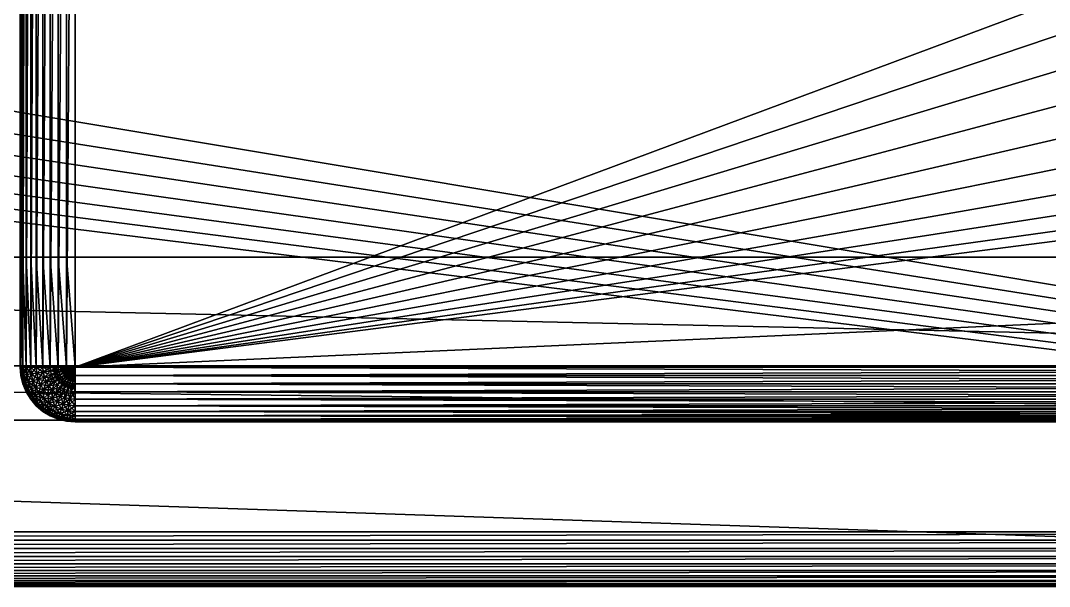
# Model space of a CAD drawing. Header units: millimetres. Extents: x 19.3 to 105.6, y 153.8 to 217.3.
# Drawn here: x 61.66 to 76.56, y 153.79 to 162 of the extents above; entities that cross this region are included whole.
import ezdxf

# ---------------------------------------------------------------- set-up
doc = ezdxf.new("R2010")
doc.units = ezdxf.units.MM
doc.layers.get('0').update_dxf_attribs({"color": 132, "linetype": 'CONTINUOUS'})

msp = doc.modelspace()

# ---------------------------------------------------------------- linework, layer by layer
at = {"invisible_edges": 16}
for points in [[(61.652, 156.973, 18.25), (61.652, 174.436, 18.25), (61.661, 174.436, 18.374)], [(61.652, 156.973, 18.25), (61.661, 174.436, 18.374), (61.661, 156.973, 18.374)], [(61.661, 156.973, 18.374), (61.661, 174.436, 18.374), (61.69, 174.436, 18.495)], [(61.661, 156.973, 18.374), (61.69, 174.436, 18.495), (61.69, 156.973, 18.495)], [(61.69, 156.973, 18.495), (61.69, 174.436, 18.495), (61.738, 174.436, 18.61)], [(61.69, 156.973, 18.495), (61.738, 174.436, 18.61), (61.738, 156.973, 18.61)], [(61.738, 156.973, 18.61), (61.738, 174.436, 18.61), (61.803, 174.436, 18.716)], [(61.738, 156.973, 18.61), (61.803, 174.436, 18.716), (61.803, 156.973, 18.716)], [(61.803, 156.973, 18.716), (61.803, 174.436, 18.716), (61.884, 174.436, 18.811)], [(61.803, 156.973, 18.716), (61.884, 174.436, 18.811), (61.884, 156.973, 18.811)], [(61.884, 156.973, 18.811), (61.884, 174.436, 18.811), (61.979, 174.436, 18.892)], [(61.884, 156.973, 18.811), (61.979, 174.436, 18.892), (61.979, 156.973, 18.892)], [(61.979, 156.973, 18.892), (61.979, 174.436, 18.892), (62.085, 174.436, 18.957)], [(61.979, 156.973, 18.892), (62.085, 174.436, 18.957), (62.085, 156.973, 18.957)], [(62.085, 156.973, 18.957), (62.085, 174.436, 18.957), (62.2, 174.436, 19.005)], [(62.085, 156.973, 18.957), (62.2, 174.436, 19.005), (62.2, 156.973, 19.005)], [(62.2, 156.973, 19.005), (62.2, 174.436, 19.005), (62.321, 174.436, 19.034)], [(62.2, 156.973, 19.005), (62.321, 174.436, 19.034), (62.321, 156.973, 19.034)], [(62.321, 156.973, 19.034), (62.321, 174.436, 19.034), (62.445, 174.436, 19.044)], [(62.321, 156.973, 19.034), (62.445, 174.436, 19.044), (62.445, 156.973, 19.044)], [(62.445, 174.436, 19.044), (85.634, 165.627, 19.044), (62.445, 156.973, 19.044)], [(62.445, 156.973, 19.044), (85.634, 165.627, 19.044), (85.634, 164.818, 19.044)], [(62.445, 156.973, 19.044), (85.634, 164.818, 19.044), (85.77, 164.021, 19.044)], [(98.025, 154.586, 21.431), (37.635, 164.686, 21.431), (37.499, 164.164, 21.431)], [(89.982, 162.073, 21.431), (37.635, 164.686, 21.431), (98.025, 154.586, 21.431)], [(37.499, 164.164, 21.431), (37.277, 163.674, 21.431), (98.025, 154.586, 21.431)], [(85.77, 164.021, 19.044), (86.04, 163.258, 19.044), (62.445, 156.973, 19.044)], [(98.025, 154.586, 21.431), (37.277, 163.674, 21.431), (36.976, 163.228, 21.431)], [(98.025, 154.586, 21.431), (36.976, 163.228, 21.431), (36.603, 162.839, 21.431)], [(62.445, 156.973, 19.044), (86.04, 163.258, 19.044), (86.434, 162.552, 19.044)], [(36.603, 162.839, 21.431), (36.17, 162.519, 21.431), (98.025, 154.586, 21.431)], [(98.025, 154.586, 21.431), (36.17, 162.519, 21.431), (35.689, 162.276, 21.431)], [(86.434, 162.552, 19.044), (86.942, 161.922, 19.044), (62.445, 156.973, 19.044)], [(98.025, 154.586, 21.431), (35.689, 162.276, 21.431), (26.866, 154.586, 21.431)], [(62.445, 156.973, 19.044), (86.942, 161.922, 19.044), (87.55, 161.388, 19.044)], [(62.445, 156.973, 19.044), (87.55, 161.388, 19.044), (88.238, 160.964, 19.044)], [(88.238, 160.964, 19.044), (88.989, 160.662, 19.044), (62.445, 156.973, 19.044)], [(62.445, 156.973, 19.044), (88.989, 160.662, 19.044), (89.78, 160.492, 19.044)], [(62.445, 156.973, 19.044), (89.78, 160.492, 19.044), (98.025, 156.973, 19.044)], [(98.025, 158.567), (98.025, 156.993), (26.866, 158.567)], [(26.866, 158.567), (98.025, 156.993), (26.866, 156.993)], [(98.025, 158.567), (26.866, 158.567), (61.652, 158.567, 4.763)], [(61.652, 158.567, 5.556), (61.661, 158.567, 5.432), (61.652, 158.567, 4.763)], [(61.652, 158.567, 4.763), (61.661, 158.567, 5.432), (61.69, 158.567, 5.311)], [(61.69, 158.567, 5.311), (61.738, 158.567, 5.196), (61.652, 158.567, 4.763)], [(61.652, 158.567, 4.763), (61.738, 158.567, 5.196), (61.803, 158.567, 5.09)], [(61.652, 158.567, 4.763), (61.803, 158.567, 5.09), (61.884, 158.567, 4.995)], [(61.884, 158.567, 4.995), (61.979, 158.567, 4.914), (61.652, 158.567, 4.763)], [(61.652, 158.567, 4.763), (61.979, 158.567, 4.914), (62.085, 158.567, 4.849)], [(61.652, 158.567, 4.763), (62.085, 158.567, 4.849), (62.2, 158.567, 4.801)], [(62.445, 158.567, 4.763), (98.025, 158.567), (61.652, 158.567, 4.763)], [(62.445, 158.567, 4.763), (61.652, 158.567, 4.763), (62.321, 158.567, 4.772)], [(62.321, 158.567, 4.772), (61.652, 158.567, 4.763), (62.2, 158.567, 4.801)], [(61.652, 158.567, 5.556), (61.652, 156.973, 5.556), (61.661, 156.973, 5.432)], [(61.652, 158.567, 5.556), (61.661, 156.973, 5.432), (61.661, 158.567, 5.432)], [(61.661, 158.567, 5.432), (61.661, 156.973, 5.432), (61.69, 156.973, 5.311)], [(61.661, 158.567, 5.432), (61.69, 156.973, 5.311), (61.69, 158.567, 5.311)], [(61.69, 158.567, 5.311), (61.69, 156.973, 5.311), (61.738, 156.973, 5.196)], [(61.69, 158.567, 5.311), (61.738, 156.973, 5.196), (61.738, 158.567, 5.196)], [(61.738, 158.567, 5.196), (61.738, 156.973, 5.196), (61.803, 156.973, 5.09)], [(61.738, 158.567, 5.196), (61.803, 156.973, 5.09), (61.803, 158.567, 5.09)], [(61.803, 158.567, 5.09), (61.803, 156.973, 5.09), (61.884, 156.973, 4.995)], [(61.803, 158.567, 5.09), (61.884, 156.973, 4.995), (61.884, 158.567, 4.995)], [(61.884, 158.567, 4.995), (61.884, 156.973, 4.995), (61.979, 156.973, 4.914)], [(61.884, 158.567, 4.995), (61.979, 156.973, 4.914), (61.979, 158.567, 4.914)], [(61.979, 158.567, 4.914), (61.979, 156.973, 4.914), (62.085, 156.973, 4.849)], [(61.979, 158.567, 4.914), (62.085, 156.973, 4.849), (62.085, 158.567, 4.849)], [(62.085, 158.567, 4.849), (62.085, 156.973, 4.849), (62.2, 156.973, 4.801)], [(62.085, 158.567, 4.849), (62.2, 156.973, 4.801), (62.2, 158.567, 4.801)], [(62.2, 158.567, 4.801), (62.2, 156.973, 4.801), (62.321, 156.973, 4.772)], [(62.2, 158.567, 4.801), (62.321, 156.973, 4.772), (62.321, 158.567, 4.772)], [(62.321, 158.567, 4.772), (62.321, 156.973, 4.772), (62.445, 156.973, 4.763)], [(62.321, 158.567, 4.772), (62.445, 156.973, 4.763), (62.445, 158.567, 4.763)], [(62.445, 158.567, 4.763), (62.445, 156.973, 4.763), (98.025, 158.567, 4.763)], [(98.025, 158.567, 4.763), (62.445, 156.973, 4.763), (98.025, 156.973, 4.763)], [(98.025, 158.567, 4.763), (98.025, 158.567), (62.445, 158.567, 4.763)], [(98.025, 156.993), (98.025, 156.205, 0.787), (26.866, 156.993)], [(26.866, 156.993), (98.025, 156.205, 0.787), (26.866, 156.205, 0.787)], [(61.661, 156.973, 18.374), (61.661, 156.849, 18.25), (61.652, 156.973, 18.25)], [(61.661, 156.849, 18.25), (61.661, 156.849, 5.556), (61.652, 156.973, 5.556)], [(61.661, 156.849, 18.25), (61.652, 156.973, 5.556), (61.652, 156.973, 18.25)], [(61.661, 156.973, 5.432), (61.652, 156.973, 5.556), (61.671, 156.851, 5.432)], [(61.671, 156.851, 5.432), (61.652, 156.973, 5.556), (61.661, 156.849, 5.556)], [(61.69, 156.973, 18.495), (61.671, 156.851, 18.374), (61.661, 156.973, 18.374)], [(61.661, 156.973, 18.374), (61.671, 156.851, 18.374), (61.661, 156.849, 18.25)], [(61.69, 156.973, 5.311), (61.661, 156.973, 5.432), (61.7, 156.855, 5.311)], [(61.7, 156.855, 5.311), (61.661, 156.973, 5.432), (61.671, 156.851, 5.432)], [(61.69, 156.973, 18.495), (61.7, 156.855, 18.495), (61.671, 156.851, 18.374)], [(61.738, 156.973, 18.61), (61.7, 156.855, 18.495), (61.69, 156.973, 18.495)], [(61.69, 156.973, 5.311), (61.747, 156.863, 5.196), (61.738, 156.973, 5.196)], [(61.69, 156.973, 5.311), (61.7, 156.855, 5.311), (61.747, 156.863, 5.196)], [(61.738, 156.973, 18.61), (61.747, 156.863, 18.61), (61.7, 156.855, 18.495)], [(61.803, 156.973, 18.716), (61.747, 156.863, 18.61), (61.738, 156.973, 18.61)], [(61.738, 156.973, 5.196), (61.747, 156.863, 5.196), (61.811, 156.873, 5.09)], [(61.738, 156.973, 5.196), (61.811, 156.873, 5.09), (61.803, 156.973, 5.09)], [(61.803, 156.973, 18.716), (61.811, 156.873, 18.716), (61.747, 156.863, 18.61)], [(61.884, 156.973, 18.811), (61.811, 156.873, 18.716), (61.803, 156.973, 18.716)], [(61.803, 156.973, 5.09), (61.811, 156.873, 5.09), (61.891, 156.886, 4.995)], [(61.803, 156.973, 5.09), (61.891, 156.886, 4.995), (61.884, 156.973, 4.995)], [(61.884, 156.973, 18.811), (61.891, 156.886, 18.811), (61.811, 156.873, 18.716)], [(61.979, 156.973, 18.892), (61.891, 156.886, 18.811), (61.884, 156.973, 18.811)], [(61.884, 156.973, 4.995), (61.891, 156.886, 4.995), (61.985, 156.901, 4.914)], [(61.884, 156.973, 4.995), (61.985, 156.901, 4.914), (61.979, 156.973, 4.914)], [(61.979, 156.973, 18.892), (61.985, 156.901, 18.892), (61.891, 156.886, 18.811)], [(62.085, 156.973, 18.957), (61.985, 156.901, 18.892), (61.979, 156.973, 18.892)], [(61.979, 156.973, 4.914), (61.985, 156.901, 4.914), (62.089, 156.917, 4.849)], [(61.979, 156.973, 4.914), (62.089, 156.917, 4.849), (62.085, 156.973, 4.849)], [(62.085, 156.973, 18.957), (62.089, 156.917, 18.957), (61.985, 156.901, 18.892)], [(62.2, 156.973, 19.005), (62.089, 156.917, 18.957), (62.085, 156.973, 18.957)], [(62.085, 156.973, 4.849), (62.089, 156.917, 4.849), (62.203, 156.935, 4.801)], [(62.085, 156.973, 4.849), (62.203, 156.935, 4.801), (62.2, 156.973, 4.801)], [(62.2, 156.973, 19.005), (62.203, 156.935, 19.005), (62.089, 156.917, 18.957)], [(62.321, 156.973, 19.034), (62.203, 156.935, 19.005), (62.2, 156.973, 19.005)], [(62.2, 156.973, 4.801), (62.203, 156.935, 4.801), (62.323, 156.954, 4.772)], [(62.2, 156.973, 4.801), (62.323, 156.954, 4.772), (62.321, 156.973, 4.772)], [(62.321, 156.973, 19.034), (62.323, 156.954, 19.034), (62.203, 156.935, 19.005)], [(62.323, 156.954, 19.034), (62.212, 156.898, 19.005), (62.203, 156.935, 19.005)], [(62.203, 156.935, 4.801), (62.327, 156.935, 4.772), (62.323, 156.954, 4.772)], [(62.323, 156.954, 19.034), (62.327, 156.935, 19.034), (62.212, 156.898, 19.005)], [(62.445, 156.973, 19.044), (62.323, 156.954, 19.034), (62.321, 156.973, 19.034)], [(62.321, 156.973, 4.772), (62.323, 156.954, 4.772), (62.445, 156.973, 4.763)], [(62.445, 156.973, 19.044), (62.327, 156.935, 19.034), (62.323, 156.954, 19.034)], [(62.323, 156.954, 4.772), (62.327, 156.935, 4.772), (62.445, 156.973, 4.763)], [(62.335, 156.917, 19.034), (62.327, 156.935, 19.034), (62.445, 156.973, 19.044)], [(62.327, 156.935, 4.772), (62.335, 156.917, 4.772), (62.445, 156.973, 4.763)], [(62.345, 156.901, 19.034), (62.335, 156.917, 19.034), (62.445, 156.973, 19.044)], [(62.335, 156.917, 4.772), (62.345, 156.901, 4.772), (62.445, 156.973, 4.763)], [(62.358, 156.886, 19.034), (62.345, 156.901, 19.034), (62.445, 156.973, 19.044)], [(62.345, 156.901, 4.772), (62.358, 156.886, 4.772), (62.445, 156.973, 4.763)], [(62.372, 156.873, 19.034), (62.358, 156.886, 19.034), (62.445, 156.973, 19.044)], [(62.358, 156.886, 4.772), (62.372, 156.873, 4.772), (62.445, 156.973, 4.763)], [(62.389, 156.863, 19.034), (62.372, 156.873, 19.034), (62.445, 156.973, 19.044)], [(62.372, 156.873, 4.772), (62.389, 156.863, 4.772), (62.445, 156.973, 4.763)], [(62.407, 156.855, 19.034), (62.389, 156.863, 19.034), (62.445, 156.973, 19.044)], [(62.389, 156.863, 4.772), (62.407, 156.855, 4.772), (62.445, 156.973, 4.763)], [(62.426, 156.851, 19.034), (62.407, 156.855, 19.034), (62.445, 156.973, 19.044)], [(62.407, 156.855, 4.772), (62.426, 156.851, 4.772), (62.445, 156.973, 4.763)], [(62.445, 156.973, 19.044), (62.445, 156.849, 19.034), (62.426, 156.851, 19.034)], [(62.445, 156.973, 4.763), (62.426, 156.851, 4.772), (62.445, 156.849, 4.772)], [(62.445, 156.849, 4.772), (98.025, 156.849, 4.772), (98.025, 156.973, 4.763)], [(62.445, 156.849, 4.772), (98.025, 156.973, 4.763), (62.445, 156.973, 4.763)], [(62.445, 156.973, 19.044), (98.025, 156.973, 19.044), (98.025, 156.849, 19.034)], [(62.445, 156.973, 19.044), (98.025, 156.849, 19.034), (62.445, 156.849, 19.034)], [(61.671, 156.851, 18.374), (61.69, 156.728, 18.25), (61.661, 156.849, 18.25)], [(61.671, 156.851, 5.432), (61.661, 156.849, 5.556), (61.7, 156.731, 5.432)], [(61.69, 156.728, 18.25), (61.69, 156.728, 5.556), (61.661, 156.849, 5.556)], [(61.69, 156.728, 18.25), (61.661, 156.849, 5.556), (61.661, 156.849, 18.25)], [(61.7, 156.731, 5.432), (61.661, 156.849, 5.556), (61.69, 156.728, 5.556)], [(61.7, 156.855, 18.495), (61.7, 156.731, 18.374), (61.671, 156.851, 18.374)], [(61.7, 156.855, 5.311), (61.671, 156.851, 5.432), (61.727, 156.74, 5.311)], [(61.671, 156.851, 18.374), (61.7, 156.731, 18.374), (61.69, 156.728, 18.25)], [(61.727, 156.74, 5.311), (61.671, 156.851, 5.432), (61.7, 156.731, 5.432)], [(61.747, 156.863, 18.61), (61.727, 156.74, 18.495), (61.7, 156.855, 18.495)], [(61.747, 156.863, 5.196), (61.7, 156.855, 5.311), (61.773, 156.755, 5.196)], [(61.7, 156.855, 18.495), (61.727, 156.74, 18.495), (61.7, 156.731, 18.374)], [(61.727, 156.74, 5.311), (61.773, 156.755, 5.196), (61.7, 156.855, 5.311)], [(61.747, 156.863, 18.61), (61.773, 156.755, 18.61), (61.727, 156.74, 18.495)], [(61.811, 156.873, 18.716), (61.773, 156.755, 18.61), (61.747, 156.863, 18.61)], [(61.747, 156.863, 5.196), (61.835, 156.775, 5.09), (61.811, 156.873, 5.09)], [(61.747, 156.863, 5.196), (61.773, 156.755, 5.196), (61.835, 156.775, 5.09)], [(61.811, 156.873, 18.716), (61.835, 156.775, 18.716), (61.773, 156.755, 18.61)], [(61.891, 156.886, 18.811), (61.835, 156.775, 18.716), (61.811, 156.873, 18.716)], [(61.811, 156.873, 5.09), (61.912, 156.8, 4.995), (61.891, 156.886, 4.995)], [(61.811, 156.873, 5.09), (61.835, 156.775, 5.09), (61.912, 156.8, 4.995)], [(61.891, 156.886, 18.811), (61.912, 156.8, 18.811), (61.835, 156.775, 18.716)], [(61.912, 156.8, 18.811), (61.873, 156.682, 18.716), (61.835, 156.775, 18.716)], [(61.835, 156.775, 5.09), (61.945, 156.719, 4.995), (61.912, 156.8, 4.995)], [(61.912, 156.8, 18.811), (61.945, 156.719, 18.811), (61.873, 156.682, 18.716)], [(61.985, 156.901, 18.892), (61.912, 156.8, 18.811), (61.891, 156.886, 18.811)], [(61.891, 156.886, 4.995), (62.002, 156.829, 4.914), (61.985, 156.901, 4.914)], [(61.891, 156.886, 4.995), (61.912, 156.8, 4.995), (62.002, 156.829, 4.914)], [(61.985, 156.901, 18.892), (62.002, 156.829, 18.892), (61.912, 156.8, 18.811)], [(62.002, 156.829, 18.892), (61.945, 156.719, 18.811), (61.912, 156.8, 18.811)], [(61.912, 156.8, 4.995), (62.03, 156.762, 4.914), (62.002, 156.829, 4.914)], [(61.912, 156.8, 4.995), (61.945, 156.719, 4.995), (62.03, 156.762, 4.914)], [(62.002, 156.829, 18.892), (62.03, 156.762, 18.892), (61.945, 156.719, 18.811)], [(62.089, 156.917, 18.957), (62.002, 156.829, 18.892), (61.985, 156.901, 18.892)], [(61.985, 156.901, 4.914), (62.103, 156.862, 4.849), (62.089, 156.917, 4.849)], [(61.985, 156.901, 4.914), (62.002, 156.829, 4.914), (62.103, 156.862, 4.849)], [(62.089, 156.917, 18.957), (62.103, 156.862, 18.957), (62.002, 156.829, 18.892)], [(62.103, 156.862, 18.957), (62.03, 156.762, 18.892), (62.002, 156.829, 18.892)], [(62.002, 156.829, 4.914), (62.124, 156.81, 4.849), (62.103, 156.862, 4.849)], [(62.002, 156.829, 4.914), (62.03, 156.762, 4.914), (62.124, 156.81, 4.849)], [(62.103, 156.862, 18.957), (62.124, 156.81, 18.957), (62.03, 156.762, 18.892)], [(62.124, 156.81, 18.957), (62.068, 156.699, 18.892), (62.03, 156.762, 18.892)], [(62.03, 156.762, 4.914), (62.154, 156.762, 4.849), (62.124, 156.81, 4.849)], [(62.124, 156.81, 18.957), (62.154, 156.762, 18.957), (62.068, 156.699, 18.892)], [(62.203, 156.935, 19.005), (62.103, 156.862, 18.957), (62.089, 156.917, 18.957)], [(62.089, 156.917, 4.849), (62.212, 156.898, 4.801), (62.203, 156.935, 4.801)], [(62.089, 156.917, 4.849), (62.103, 156.862, 4.849), (62.212, 156.898, 4.801)], [(62.203, 156.935, 19.005), (62.212, 156.898, 19.005), (62.103, 156.862, 18.957)], [(62.212, 156.898, 19.005), (62.124, 156.81, 18.957), (62.103, 156.862, 18.957)], [(62.103, 156.862, 4.849), (62.227, 156.862, 4.801), (62.212, 156.898, 4.801)], [(62.103, 156.862, 4.849), (62.124, 156.81, 4.849), (62.227, 156.862, 4.801)], [(62.212, 156.898, 19.005), (62.227, 156.862, 19.005), (62.124, 156.81, 18.957)], [(62.227, 156.862, 19.005), (62.154, 156.762, 18.957), (62.124, 156.81, 18.957)], [(62.124, 156.81, 4.849), (62.247, 156.829, 4.801), (62.227, 156.862, 4.801)], [(62.124, 156.81, 4.849), (62.154, 156.762, 4.849), (62.247, 156.829, 4.801)], [(62.247, 156.829, 19.005), (62.154, 156.762, 18.957), (62.227, 156.862, 19.005)], [(62.191, 156.719, 18.957), (62.154, 156.762, 18.957), (62.247, 156.829, 19.005)], [(62.154, 156.762, 4.849), (62.272, 156.8, 4.801), (62.247, 156.829, 4.801)], [(62.154, 156.762, 4.849), (62.191, 156.719, 4.849), (62.272, 156.8, 4.801)], [(62.272, 156.8, 19.005), (62.191, 156.719, 18.957), (62.247, 156.829, 19.005)], [(62.234, 156.682, 18.957), (62.191, 156.719, 18.957), (62.272, 156.8, 19.005)], [(62.191, 156.719, 4.849), (62.301, 156.775, 4.801), (62.272, 156.8, 4.801)], [(62.203, 156.935, 4.801), (62.212, 156.898, 4.801), (62.327, 156.935, 4.772)], [(62.327, 156.935, 19.034), (62.227, 156.862, 19.005), (62.212, 156.898, 19.005)], [(62.212, 156.898, 4.801), (62.335, 156.917, 4.772), (62.327, 156.935, 4.772)], [(62.212, 156.898, 4.801), (62.227, 156.862, 4.801), (62.335, 156.917, 4.772)], [(62.335, 156.917, 19.034), (62.227, 156.862, 19.005), (62.327, 156.935, 19.034)], [(62.247, 156.829, 19.005), (62.227, 156.862, 19.005), (62.335, 156.917, 19.034)], [(62.227, 156.862, 4.801), (62.345, 156.901, 4.772), (62.335, 156.917, 4.772)], [(62.227, 156.862, 4.801), (62.247, 156.829, 4.801), (62.345, 156.901, 4.772)], [(62.301, 156.775, 19.005), (62.234, 156.682, 18.957), (62.272, 156.8, 19.005)], [(62.345, 156.901, 19.034), (62.247, 156.829, 19.005), (62.335, 156.917, 19.034)], [(62.272, 156.8, 19.005), (62.247, 156.829, 19.005), (62.345, 156.901, 19.034)], [(62.247, 156.829, 4.801), (62.358, 156.886, 4.772), (62.345, 156.901, 4.772)], [(62.247, 156.829, 4.801), (62.272, 156.8, 4.801), (62.358, 156.886, 4.772)], [(62.358, 156.886, 19.034), (62.272, 156.8, 19.005), (62.345, 156.901, 19.034)], [(62.301, 156.775, 19.005), (62.272, 156.8, 19.005), (62.358, 156.886, 19.034)], [(62.272, 156.8, 4.801), (62.372, 156.873, 4.772), (62.358, 156.886, 4.772)], [(62.272, 156.8, 4.801), (62.301, 156.775, 4.801), (62.372, 156.873, 4.772)], [(62.372, 156.873, 19.034), (62.301, 156.775, 19.005), (62.358, 156.886, 19.034)], [(62.334, 156.755, 19.005), (62.301, 156.775, 19.005), (62.372, 156.873, 19.034)], [(62.389, 156.863, 4.772), (62.372, 156.873, 4.772), (62.301, 156.775, 4.801)], [(62.301, 156.775, 4.801), (62.334, 156.755, 4.801), (62.389, 156.863, 4.772)], [(62.389, 156.863, 19.034), (62.334, 156.755, 19.005), (62.372, 156.873, 19.034)], [(62.37, 156.74, 19.005), (62.334, 156.755, 19.005), (62.389, 156.863, 19.034)], [(62.389, 156.863, 4.772), (62.334, 156.755, 4.801), (62.407, 156.855, 4.772)], [(62.37, 156.74, 4.801), (62.407, 156.855, 4.772), (62.334, 156.755, 4.801)], [(62.407, 156.855, 19.034), (62.37, 156.74, 19.005), (62.389, 156.863, 19.034)], [(62.407, 156.731, 19.005), (62.37, 156.74, 19.005), (62.407, 156.855, 19.034)], [(62.37, 156.74, 4.801), (62.426, 156.851, 4.772), (62.407, 156.855, 4.772)], [(62.407, 156.731, 4.801), (62.426, 156.851, 4.772), (62.37, 156.74, 4.801)], [(62.426, 156.851, 19.034), (62.407, 156.731, 19.005), (62.407, 156.855, 19.034)], [(62.445, 156.728, 19.005), (62.407, 156.731, 19.005), (62.426, 156.851, 19.034)], [(62.407, 156.731, 4.801), (62.445, 156.849, 4.772), (62.426, 156.851, 4.772)], [(62.445, 156.728, 4.801), (62.445, 156.849, 4.772), (62.407, 156.731, 4.801)], [(62.426, 156.851, 19.034), (62.445, 156.849, 19.034), (62.445, 156.728, 19.005)], [(62.445, 156.728, 4.801), (98.025, 156.728, 4.801), (98.025, 156.849, 4.772)], [(62.445, 156.728, 4.801), (98.025, 156.849, 4.772), (62.445, 156.849, 4.772)], [(62.445, 156.849, 19.034), (98.025, 156.849, 19.034), (98.025, 156.728, 19.005)], [(62.445, 156.849, 19.034), (98.025, 156.728, 19.005), (62.445, 156.728, 19.005)], [(61.7, 156.731, 18.374), (61.738, 156.613, 18.25), (61.69, 156.728, 18.25)], [(61.7, 156.731, 5.432), (61.69, 156.728, 5.556), (61.747, 156.618, 5.432)], [(61.738, 156.613, 18.25), (61.738, 156.613, 5.556), (61.69, 156.728, 5.556)], [(61.738, 156.613, 18.25), (61.69, 156.728, 5.556), (61.69, 156.728, 18.25)], [(61.747, 156.618, 5.432), (61.69, 156.728, 5.556), (61.738, 156.613, 5.556)], [(61.727, 156.74, 18.495), (61.747, 156.618, 18.374), (61.7, 156.731, 18.374)], [(61.727, 156.74, 5.311), (61.7, 156.731, 5.432), (61.773, 156.631, 5.311)], [(61.7, 156.731, 18.374), (61.747, 156.618, 18.374), (61.738, 156.613, 18.25)], [(61.773, 156.631, 5.311), (61.7, 156.731, 5.432), (61.747, 156.618, 5.432)], [(61.773, 156.755, 18.61), (61.773, 156.631, 18.495), (61.727, 156.74, 18.495)], [(61.727, 156.74, 5.311), (61.815, 156.652, 5.196), (61.773, 156.755, 5.196)], [(61.727, 156.74, 18.495), (61.773, 156.631, 18.495), (61.747, 156.618, 18.374)], [(61.773, 156.631, 5.311), (61.815, 156.652, 5.196), (61.727, 156.74, 5.311)], [(61.835, 156.775, 18.716), (61.815, 156.652, 18.61), (61.773, 156.755, 18.61)], [(61.835, 156.775, 5.09), (61.773, 156.755, 5.196), (61.873, 156.682, 5.09)], [(61.773, 156.755, 18.61), (61.815, 156.652, 18.61), (61.773, 156.631, 18.495)], [(61.815, 156.652, 5.196), (61.873, 156.682, 5.09), (61.773, 156.755, 5.196)], [(61.815, 156.652, 18.61), (61.835, 156.53, 18.495), (61.773, 156.631, 18.495)], [(61.773, 156.631, 5.311), (61.873, 156.558, 5.196), (61.815, 156.652, 5.196)], [(61.835, 156.775, 18.716), (61.873, 156.682, 18.716), (61.815, 156.652, 18.61)], [(61.873, 156.682, 18.716), (61.873, 156.558, 18.61), (61.815, 156.652, 18.61)], [(61.815, 156.652, 5.196), (61.926, 156.596, 5.09), (61.873, 156.682, 5.09)], [(61.815, 156.652, 18.61), (61.873, 156.558, 18.61), (61.835, 156.53, 18.495)], [(61.873, 156.558, 5.196), (61.926, 156.596, 5.09), (61.815, 156.652, 5.196)], [(61.835, 156.775, 5.09), (61.873, 156.682, 5.09), (61.945, 156.719, 4.995)], [(61.945, 156.719, 18.811), (61.926, 156.596, 18.716), (61.873, 156.682, 18.716)], [(61.945, 156.719, 4.995), (61.873, 156.682, 5.09), (61.991, 156.644, 4.995)], [(61.873, 156.682, 18.716), (61.926, 156.596, 18.716), (61.873, 156.558, 18.61)], [(61.926, 156.596, 5.09), (61.991, 156.644, 4.995), (61.873, 156.682, 5.09)], [(61.945, 156.719, 18.811), (61.991, 156.644, 18.811), (61.926, 156.596, 18.716)], [(62.03, 156.762, 18.892), (61.991, 156.644, 18.811), (61.945, 156.719, 18.811)], [(61.945, 156.719, 4.995), (62.068, 156.699, 4.914), (62.03, 156.762, 4.914)], [(61.945, 156.719, 4.995), (61.991, 156.644, 4.995), (62.068, 156.699, 4.914)], [(62.03, 156.762, 18.892), (62.068, 156.699, 18.892), (61.991, 156.644, 18.811)], [(62.068, 156.699, 18.892), (62.049, 156.577, 18.811), (61.991, 156.644, 18.811)], [(62.068, 156.699, 4.914), (61.991, 156.644, 4.995), (62.115, 156.644, 4.914)], [(62.03, 156.762, 4.914), (62.068, 156.699, 4.914), (62.154, 156.762, 4.849)], [(62.068, 156.699, 18.892), (62.115, 156.644, 18.892), (62.049, 156.577, 18.811)], [(62.154, 156.762, 18.957), (62.115, 156.644, 18.892), (62.068, 156.699, 18.892)], [(62.068, 156.699, 4.914), (62.191, 156.719, 4.849), (62.154, 156.762, 4.849)], [(62.068, 156.699, 4.914), (62.115, 156.644, 4.914), (62.191, 156.719, 4.849)], [(62.191, 156.719, 18.957), (62.115, 156.644, 18.892), (62.154, 156.762, 18.957)], [(62.171, 156.596, 18.892), (62.115, 156.644, 18.892), (62.191, 156.719, 18.957)], [(62.191, 156.719, 4.849), (62.115, 156.644, 4.914), (62.234, 156.682, 4.849)], [(62.171, 156.596, 4.914), (62.234, 156.682, 4.849), (62.115, 156.644, 4.914)], [(62.234, 156.682, 18.957), (62.171, 156.596, 18.892), (62.191, 156.719, 18.957)], [(62.234, 156.558, 18.892), (62.171, 156.596, 18.892), (62.234, 156.682, 18.957)], [(62.171, 156.596, 4.914), (62.282, 156.652, 4.849), (62.234, 156.682, 4.849)], [(62.234, 156.558, 4.914), (62.282, 156.652, 4.849), (62.171, 156.596, 4.914)], [(62.191, 156.719, 4.849), (62.234, 156.682, 4.849), (62.301, 156.775, 4.801)], [(62.282, 156.652, 18.957), (62.234, 156.682, 18.957), (62.301, 156.775, 19.005)], [(62.301, 156.775, 4.801), (62.234, 156.682, 4.849), (62.334, 156.755, 4.801)], [(62.282, 156.652, 4.849), (62.334, 156.755, 4.801), (62.234, 156.682, 4.849)], [(62.282, 156.652, 18.957), (62.234, 156.558, 18.892), (62.234, 156.682, 18.957)], [(62.301, 156.53, 18.892), (62.234, 156.558, 18.892), (62.282, 156.652, 18.957)], [(62.234, 156.558, 4.914), (62.334, 156.631, 4.849), (62.282, 156.652, 4.849)], [(62.334, 156.755, 19.005), (62.282, 156.652, 18.957), (62.301, 156.775, 19.005)], [(62.334, 156.631, 18.957), (62.282, 156.652, 18.957), (62.334, 156.755, 19.005)], [(62.282, 156.652, 4.849), (62.37, 156.74, 4.801), (62.334, 156.755, 4.801)], [(62.334, 156.631, 4.849), (62.37, 156.74, 4.801), (62.282, 156.652, 4.849)], [(62.334, 156.631, 18.957), (62.301, 156.53, 18.892), (62.282, 156.652, 18.957)], [(62.37, 156.74, 19.005), (62.334, 156.631, 18.957), (62.334, 156.755, 19.005)], [(62.389, 156.618, 18.957), (62.334, 156.631, 18.957), (62.37, 156.74, 19.005)], [(62.334, 156.631, 4.849), (62.407, 156.731, 4.801), (62.37, 156.74, 4.801)], [(62.389, 156.618, 4.849), (62.407, 156.731, 4.801), (62.334, 156.631, 4.849)], [(62.407, 156.731, 19.005), (62.389, 156.618, 18.957), (62.37, 156.74, 19.005)], [(62.445, 156.613, 18.957), (62.389, 156.618, 18.957), (62.407, 156.731, 19.005)], [(62.389, 156.618, 4.849), (62.445, 156.728, 4.801), (62.407, 156.731, 4.801)], [(62.445, 156.613, 4.849), (62.445, 156.728, 4.801), (62.389, 156.618, 4.849)], [(62.407, 156.731, 19.005), (62.445, 156.728, 19.005), (62.445, 156.613, 18.957)], [(62.445, 156.613, 4.849), (98.025, 156.613, 4.849), (98.025, 156.728, 4.801)], [(62.445, 156.613, 4.849), (98.025, 156.728, 4.801), (62.445, 156.728, 4.801)], [(62.445, 156.728, 19.005), (98.025, 156.728, 19.005), (98.025, 156.613, 18.957)], [(62.445, 156.728, 19.005), (98.025, 156.613, 18.957), (62.445, 156.613, 18.957)], [(61.747, 156.618, 18.374), (61.803, 156.507, 18.25), (61.738, 156.613, 18.25)], [(61.747, 156.618, 5.432), (61.738, 156.613, 5.556), (61.811, 156.513, 5.432)], [(61.803, 156.507, 18.25), (61.803, 156.507, 5.556), (61.738, 156.613, 5.556)], [(61.803, 156.507, 18.25), (61.738, 156.613, 5.556), (61.738, 156.613, 18.25)], [(61.811, 156.513, 5.432), (61.738, 156.613, 5.556), (61.803, 156.507, 5.556)], [(61.773, 156.631, 18.495), (61.811, 156.513, 18.374), (61.747, 156.618, 18.374)], [(61.773, 156.631, 5.311), (61.747, 156.618, 5.432), (61.835, 156.53, 5.311)], [(61.747, 156.618, 18.374), (61.811, 156.513, 18.374), (61.803, 156.507, 18.25)], [(61.835, 156.53, 5.311), (61.747, 156.618, 5.432), (61.811, 156.513, 5.432)], [(61.773, 156.631, 18.495), (61.835, 156.53, 18.495), (61.811, 156.513, 18.374)], [(61.835, 156.53, 5.311), (61.873, 156.558, 5.196), (61.773, 156.631, 5.311)], [(61.811, 156.513, 18.374), (61.884, 156.412, 18.25), (61.803, 156.507, 18.25)], [(61.811, 156.513, 5.432), (61.803, 156.507, 5.556), (61.891, 156.419, 5.432)], [(61.884, 156.412, 18.25), (61.884, 156.412, 5.556), (61.803, 156.507, 5.556)], [(61.884, 156.412, 18.25), (61.803, 156.507, 5.556), (61.803, 156.507, 18.25)], [(61.891, 156.419, 5.432), (61.803, 156.507, 5.556), (61.884, 156.412, 5.556)], [(61.835, 156.53, 18.495), (61.891, 156.419, 18.374), (61.811, 156.513, 18.374)], [(61.835, 156.53, 5.311), (61.811, 156.513, 5.432), (61.912, 156.44, 5.311)], [(61.811, 156.513, 18.374), (61.891, 156.419, 18.374), (61.884, 156.412, 18.25)], [(61.912, 156.44, 5.311), (61.811, 156.513, 5.432), (61.891, 156.419, 5.432)], [(61.873, 156.558, 18.61), (61.912, 156.44, 18.495), (61.835, 156.53, 18.495)], [(61.835, 156.53, 5.311), (61.945, 156.473, 5.196), (61.873, 156.558, 5.196)], [(61.835, 156.53, 18.495), (61.912, 156.44, 18.495), (61.891, 156.419, 18.374)], [(61.912, 156.44, 5.311), (61.945, 156.473, 5.196), (61.835, 156.53, 5.311)], [(61.926, 156.596, 18.716), (61.945, 156.473, 18.61), (61.873, 156.558, 18.61)], [(61.873, 156.558, 5.196), (61.991, 156.519, 5.09), (61.926, 156.596, 5.09)], [(61.873, 156.558, 18.61), (61.945, 156.473, 18.61), (61.912, 156.44, 18.495)], [(61.945, 156.473, 5.196), (61.991, 156.519, 5.09), (61.873, 156.558, 5.196)], [(61.991, 156.644, 18.811), (61.991, 156.519, 18.716), (61.926, 156.596, 18.716)], [(61.926, 156.596, 5.09), (62.049, 156.577, 4.995), (61.991, 156.644, 4.995)], [(61.926, 156.596, 18.716), (61.991, 156.519, 18.716), (61.945, 156.473, 18.61)], [(61.991, 156.519, 5.09), (62.049, 156.577, 4.995), (61.926, 156.596, 5.09)], [(61.991, 156.519, 18.716), (62.03, 156.401, 18.61), (61.945, 156.473, 18.61)], [(61.945, 156.473, 5.196), (62.068, 156.454, 5.09), (61.991, 156.519, 5.09)], [(61.991, 156.644, 18.811), (62.049, 156.577, 18.811), (61.991, 156.519, 18.716)], [(62.049, 156.577, 4.995), (62.115, 156.644, 4.914), (61.991, 156.644, 4.995)], [(62.049, 156.577, 18.811), (62.068, 156.454, 18.716), (61.991, 156.519, 18.716)], [(61.991, 156.519, 5.09), (62.115, 156.519, 4.995), (62.049, 156.577, 4.995)], [(61.991, 156.519, 18.716), (62.068, 156.454, 18.716), (62.03, 156.401, 18.61)], [(62.068, 156.454, 5.09), (62.115, 156.519, 4.995), (61.991, 156.519, 5.09)], [(62.115, 156.644, 18.892), (62.115, 156.519, 18.811), (62.049, 156.577, 18.811)], [(62.049, 156.577, 4.995), (62.171, 156.596, 4.914), (62.115, 156.644, 4.914)], [(62.115, 156.519, 4.995), (62.171, 156.596, 4.914), (62.049, 156.577, 4.995)], [(62.049, 156.577, 18.811), (62.115, 156.519, 18.811), (62.068, 156.454, 18.716)], [(62.115, 156.519, 18.811), (62.154, 156.401, 18.716), (62.068, 156.454, 18.716)], [(62.068, 156.454, 5.09), (62.191, 156.473, 4.995), (62.115, 156.519, 4.995)], [(62.171, 156.596, 18.892), (62.115, 156.519, 18.811), (62.115, 156.644, 18.892)], [(62.191, 156.473, 18.811), (62.115, 156.519, 18.811), (62.171, 156.596, 18.892)], [(62.115, 156.519, 4.995), (62.234, 156.558, 4.914), (62.171, 156.596, 4.914)], [(62.191, 156.473, 4.995), (62.234, 156.558, 4.914), (62.115, 156.519, 4.995)], [(62.191, 156.473, 18.811), (62.154, 156.401, 18.716), (62.115, 156.519, 18.811)], [(62.234, 156.558, 18.892), (62.191, 156.473, 18.811), (62.171, 156.596, 18.892)], [(62.272, 156.44, 18.811), (62.191, 156.473, 18.811), (62.234, 156.558, 18.892)], [(62.191, 156.473, 4.995), (62.301, 156.53, 4.914), (62.234, 156.558, 4.914)], [(62.272, 156.44, 4.995), (62.301, 156.53, 4.914), (62.191, 156.473, 4.995)], [(62.301, 156.53, 4.914), (62.334, 156.631, 4.849), (62.234, 156.558, 4.914)], [(62.301, 156.53, 18.892), (62.272, 156.44, 18.811), (62.234, 156.558, 18.892)], [(62.358, 156.419, 18.811), (62.272, 156.44, 18.811), (62.301, 156.53, 18.892)], [(62.272, 156.44, 4.995), (62.372, 156.513, 4.914), (62.301, 156.53, 4.914)], [(62.358, 156.419, 4.995), (62.372, 156.513, 4.914), (62.272, 156.44, 4.995)], [(62.372, 156.513, 18.892), (62.301, 156.53, 18.892), (62.334, 156.631, 18.957)], [(62.301, 156.53, 4.914), (62.389, 156.618, 4.849), (62.334, 156.631, 4.849)], [(62.372, 156.513, 4.914), (62.389, 156.618, 4.849), (62.301, 156.53, 4.914)], [(62.372, 156.513, 18.892), (62.358, 156.419, 18.811), (62.301, 156.53, 18.892)], [(62.389, 156.618, 18.957), (62.372, 156.513, 18.892), (62.334, 156.631, 18.957)], [(62.445, 156.412, 18.811), (62.358, 156.419, 18.811), (62.372, 156.513, 18.892)], [(62.358, 156.419, 4.995), (62.445, 156.507, 4.914), (62.372, 156.513, 4.914)], [(62.445, 156.412, 4.995), (62.445, 156.507, 4.914), (62.358, 156.419, 4.995)], [(62.445, 156.507, 18.892), (62.372, 156.513, 18.892), (62.389, 156.618, 18.957)], [(62.372, 156.513, 4.914), (62.445, 156.613, 4.849), (62.389, 156.618, 4.849)], [(62.445, 156.507, 4.914), (62.445, 156.613, 4.849), (62.372, 156.513, 4.914)], [(62.372, 156.513, 18.892), (62.445, 156.507, 18.892), (62.445, 156.412, 18.811)], [(62.389, 156.618, 18.957), (62.445, 156.613, 18.957), (62.445, 156.507, 18.892)], [(62.445, 156.507, 4.914), (98.025, 156.507, 4.914), (98.025, 156.613, 4.849)], [(62.445, 156.507, 4.914), (98.025, 156.613, 4.849), (62.445, 156.613, 4.849)], [(62.445, 156.613, 18.957), (98.025, 156.613, 18.957), (98.025, 156.507, 18.892)], [(62.445, 156.613, 18.957), (98.025, 156.507, 18.892), (62.445, 156.507, 18.892)], [(62.445, 156.412, 4.995), (98.025, 156.412, 4.995), (98.025, 156.507, 4.914)], [(62.445, 156.412, 4.995), (98.025, 156.507, 4.914), (62.445, 156.507, 4.914)], [(62.445, 156.507, 18.892), (98.025, 156.507, 18.892), (98.025, 156.412, 18.811)], [(62.445, 156.507, 18.892), (98.025, 156.412, 18.811), (62.445, 156.412, 18.811)], [(61.891, 156.419, 18.374), (61.979, 156.331, 18.25), (61.884, 156.412, 18.25)], [(61.891, 156.419, 5.432), (61.884, 156.412, 5.556), (61.985, 156.339, 5.432)], [(61.979, 156.331, 18.25), (61.979, 156.331, 5.556), (61.884, 156.412, 5.556)], [(61.979, 156.331, 18.25), (61.884, 156.412, 5.556), (61.884, 156.412, 18.25)], [(61.985, 156.339, 5.432), (61.884, 156.412, 5.556), (61.979, 156.331, 5.556)], [(61.912, 156.44, 18.495), (61.985, 156.339, 18.374), (61.891, 156.419, 18.374)], [(61.912, 156.44, 5.311), (61.891, 156.419, 5.432), (62.002, 156.363, 5.311)], [(61.891, 156.419, 18.374), (61.985, 156.339, 18.374), (61.979, 156.331, 18.25)], [(62.002, 156.363, 5.311), (61.891, 156.419, 5.432), (61.985, 156.339, 5.432)], [(61.945, 156.473, 18.61), (62.002, 156.363, 18.495), (61.912, 156.44, 18.495)], [(61.912, 156.44, 5.311), (62.03, 156.401, 5.196), (61.945, 156.473, 5.196)], [(61.912, 156.44, 18.495), (62.002, 156.363, 18.495), (61.985, 156.339, 18.374)], [(62.002, 156.363, 5.311), (62.03, 156.401, 5.196), (61.912, 156.44, 5.311)], [(61.945, 156.473, 18.61), (62.03, 156.401, 18.61), (62.002, 156.363, 18.495)], [(62.03, 156.401, 5.196), (62.068, 156.454, 5.09), (61.945, 156.473, 5.196)], [(62.002, 156.363, 18.495), (62.089, 156.275, 18.374), (61.985, 156.339, 18.374)], [(62.002, 156.363, 5.311), (61.985, 156.339, 5.432), (62.103, 156.301, 5.311)], [(62.03, 156.401, 18.61), (62.103, 156.301, 18.495), (62.002, 156.363, 18.495)], [(62.002, 156.363, 5.311), (62.124, 156.343, 5.196), (62.03, 156.401, 5.196)], [(62.002, 156.363, 18.495), (62.103, 156.301, 18.495), (62.089, 156.275, 18.374)], [(62.103, 156.301, 5.311), (62.124, 156.343, 5.196), (62.002, 156.363, 5.311)], [(62.068, 156.454, 18.716), (62.124, 156.343, 18.61), (62.03, 156.401, 18.61)], [(62.03, 156.401, 5.196), (62.154, 156.401, 5.09), (62.068, 156.454, 5.09)], [(62.03, 156.401, 18.61), (62.124, 156.343, 18.61), (62.103, 156.301, 18.495)], [(62.124, 156.343, 5.196), (62.154, 156.401, 5.09), (62.03, 156.401, 5.196)], [(62.154, 156.401, 5.09), (62.191, 156.473, 4.995), (62.068, 156.454, 5.09)], [(62.068, 156.454, 18.716), (62.154, 156.401, 18.716), (62.124, 156.343, 18.61)], [(62.154, 156.401, 18.716), (62.227, 156.301, 18.61), (62.124, 156.343, 18.61)], [(62.124, 156.343, 5.196), (62.247, 156.363, 5.09), (62.154, 156.401, 5.09)], [(62.227, 156.301, 5.196), (62.247, 156.363, 5.09), (62.124, 156.343, 5.196)], [(62.247, 156.363, 18.716), (62.154, 156.401, 18.716), (62.191, 156.473, 18.811)], [(62.154, 156.401, 5.09), (62.272, 156.44, 4.995), (62.191, 156.473, 4.995)], [(62.247, 156.363, 5.09), (62.272, 156.44, 4.995), (62.154, 156.401, 5.09)], [(62.247, 156.363, 18.716), (62.227, 156.301, 18.61), (62.154, 156.401, 18.716)], [(62.272, 156.44, 18.811), (62.247, 156.363, 18.716), (62.191, 156.473, 18.811)], [(62.335, 156.275, 18.61), (62.227, 156.301, 18.61), (62.247, 156.363, 18.716)], [(62.227, 156.301, 5.196), (62.345, 156.339, 5.09), (62.247, 156.363, 5.09)], [(62.345, 156.339, 18.716), (62.247, 156.363, 18.716), (62.272, 156.44, 18.811)], [(62.247, 156.363, 5.09), (62.358, 156.419, 4.995), (62.272, 156.44, 4.995)], [(62.345, 156.339, 5.09), (62.358, 156.419, 4.995), (62.247, 156.363, 5.09)], [(62.345, 156.339, 18.716), (62.335, 156.275, 18.61), (62.247, 156.363, 18.716)], [(62.358, 156.419, 18.811), (62.345, 156.339, 18.716), (62.272, 156.44, 18.811)], [(62.445, 156.331, 18.716), (62.345, 156.339, 18.716), (62.358, 156.419, 18.811)], [(62.345, 156.339, 5.09), (62.445, 156.412, 4.995), (62.358, 156.419, 4.995)], [(62.445, 156.331, 5.09), (62.445, 156.412, 4.995), (62.345, 156.339, 5.09)], [(62.358, 156.419, 18.811), (62.445, 156.412, 18.811), (62.445, 156.331, 18.716)], [(62.445, 156.331, 5.09), (98.025, 156.331, 5.09), (98.025, 156.412, 4.995)], [(62.445, 156.331, 5.09), (98.025, 156.412, 4.995), (62.445, 156.412, 4.995)], [(62.445, 156.412, 18.811), (98.025, 156.412, 18.811), (98.025, 156.331, 18.716)], [(62.445, 156.412, 18.811), (98.025, 156.331, 18.716), (62.445, 156.331, 18.716)], [(26.866, 153.792, 2.375), (26.866, 156.205, 2.375), (98.025, 153.792, 2.375)], [(98.025, 153.792, 2.375), (26.866, 156.205, 2.375), (98.025, 156.205, 2.375)], [(98.025, 156.205, 0.787), (98.025, 156.205, 2.375), (26.866, 156.205, 0.787)], [(26.866, 156.205, 0.787), (98.025, 156.205, 2.375), (26.866, 156.205, 2.375)], [(61.985, 156.339, 18.374), (62.085, 156.266, 18.25), (61.979, 156.331, 18.25)], [(61.985, 156.339, 5.432), (61.979, 156.331, 5.556), (62.089, 156.275, 5.432)], [(62.085, 156.266, 18.25), (62.085, 156.266, 5.556), (61.979, 156.331, 5.556)], [(62.085, 156.266, 18.25), (61.979, 156.331, 5.556), (61.979, 156.331, 18.25)], [(62.089, 156.275, 5.432), (61.979, 156.331, 5.556), (62.085, 156.266, 5.556)], [(61.985, 156.339, 18.374), (62.089, 156.275, 18.374), (62.085, 156.266, 18.25)], [(62.103, 156.301, 5.311), (61.985, 156.339, 5.432), (62.089, 156.275, 5.432)], [(62.089, 156.275, 18.374), (62.2, 156.219, 18.25), (62.085, 156.266, 18.25)], [(62.089, 156.275, 5.432), (62.085, 156.266, 5.556), (62.203, 156.228, 5.432)], [(62.2, 156.219, 18.25), (62.2, 156.219, 5.556), (62.085, 156.266, 5.556)], [(62.2, 156.219, 18.25), (62.085, 156.266, 5.556), (62.085, 156.266, 18.25)], [(62.203, 156.228, 5.432), (62.085, 156.266, 5.556), (62.2, 156.219, 5.556)], [(62.103, 156.301, 18.495), (62.203, 156.228, 18.374), (62.089, 156.275, 18.374)], [(62.103, 156.301, 5.311), (62.089, 156.275, 5.432), (62.212, 156.256, 5.311)], [(62.089, 156.275, 18.374), (62.203, 156.228, 18.374), (62.2, 156.219, 18.25)], [(62.212, 156.256, 5.311), (62.089, 156.275, 5.432), (62.203, 156.228, 5.432)], [(62.124, 156.343, 18.61), (62.212, 156.256, 18.495), (62.103, 156.301, 18.495)], [(62.103, 156.301, 5.311), (62.227, 156.301, 5.196), (62.124, 156.343, 5.196)], [(62.103, 156.301, 18.495), (62.212, 156.256, 18.495), (62.203, 156.228, 18.374)], [(62.212, 156.256, 5.311), (62.227, 156.301, 5.196), (62.103, 156.301, 5.311)], [(62.124, 156.343, 18.61), (62.227, 156.301, 18.61), (62.212, 156.256, 18.495)], [(62.203, 156.228, 18.374), (62.321, 156.19, 18.25), (62.2, 156.219, 18.25)], [(62.203, 156.228, 5.432), (62.2, 156.219, 5.556), (62.323, 156.199, 5.432)], [(62.321, 156.19, 18.25), (62.321, 156.19, 5.556), (62.2, 156.219, 5.556)], [(62.321, 156.19, 18.25), (62.2, 156.219, 5.556), (62.2, 156.219, 18.25)], [(62.323, 156.199, 5.432), (62.2, 156.219, 5.556), (62.321, 156.19, 5.556)], [(62.212, 156.256, 18.495), (62.323, 156.199, 18.374), (62.203, 156.228, 18.374)], [(62.212, 156.256, 5.311), (62.203, 156.228, 5.432), (62.327, 156.228, 5.311)], [(62.203, 156.228, 18.374), (62.323, 156.199, 18.374), (62.321, 156.19, 18.25)], [(62.327, 156.228, 5.311), (62.203, 156.228, 5.432), (62.323, 156.199, 5.432)], [(62.227, 156.301, 18.61), (62.327, 156.228, 18.495), (62.212, 156.256, 18.495)], [(62.212, 156.256, 5.311), (62.335, 156.275, 5.196), (62.227, 156.301, 5.196)], [(62.327, 156.228, 5.311), (62.335, 156.275, 5.196), (62.212, 156.256, 5.311)], [(62.212, 156.256, 18.495), (62.327, 156.228, 18.495), (62.323, 156.199, 18.374)], [(62.335, 156.275, 5.196), (62.345, 156.339, 5.09), (62.227, 156.301, 5.196)], [(62.335, 156.275, 18.61), (62.327, 156.228, 18.495), (62.227, 156.301, 18.61)], [(62.445, 156.19, 18.374), (62.323, 156.199, 18.374), (62.327, 156.228, 18.495)], [(62.327, 156.228, 5.311), (62.323, 156.199, 5.432), (62.445, 156.219, 5.311)], [(62.445, 156.219, 5.311), (62.323, 156.199, 5.432), (62.445, 156.19, 5.432)], [(62.445, 156.219, 18.495), (62.327, 156.228, 18.495), (62.335, 156.275, 18.61)], [(62.327, 156.228, 5.311), (62.445, 156.266, 5.196), (62.335, 156.275, 5.196)], [(62.445, 156.219, 5.311), (62.445, 156.266, 5.196), (62.327, 156.228, 5.311)], [(62.445, 156.19, 18.374), (62.327, 156.228, 18.495), (62.445, 156.219, 18.495)], [(62.445, 156.266, 18.61), (62.335, 156.275, 18.61), (62.345, 156.339, 18.716)], [(62.335, 156.275, 5.196), (62.445, 156.331, 5.09), (62.345, 156.339, 5.09)], [(62.445, 156.266, 5.196), (62.445, 156.331, 5.09), (62.335, 156.275, 5.196)], [(62.335, 156.275, 18.61), (62.445, 156.266, 18.61), (62.445, 156.219, 18.495)], [(62.345, 156.339, 18.716), (62.445, 156.331, 18.716), (62.445, 156.266, 18.61)], [(62.445, 156.266, 5.196), (98.025, 156.266, 5.196), (98.025, 156.331, 5.09)], [(62.445, 156.266, 5.196), (98.025, 156.331, 5.09), (62.445, 156.331, 5.09)], [(62.445, 156.331, 18.716), (98.025, 156.331, 18.716), (98.025, 156.266, 18.61)], [(62.445, 156.331, 18.716), (98.025, 156.266, 18.61), (62.445, 156.266, 18.61)], [(62.445, 156.219, 5.311), (98.025, 156.219, 5.311), (98.025, 156.266, 5.196)], [(62.445, 156.219, 5.311), (98.025, 156.266, 5.196), (62.445, 156.266, 5.196)], [(62.445, 156.266, 18.61), (98.025, 156.266, 18.61), (98.025, 156.219, 18.495)], [(62.445, 156.266, 18.61), (98.025, 156.219, 18.495), (62.445, 156.219, 18.495)], [(62.445, 156.19, 5.432), (98.025, 156.19, 5.432), (98.025, 156.219, 5.311)], [(62.445, 156.19, 5.432), (98.025, 156.219, 5.311), (62.445, 156.219, 5.311)], [(62.445, 156.219, 18.495), (98.025, 156.219, 18.495), (98.025, 156.19, 18.374)], [(62.445, 156.219, 18.495), (98.025, 156.19, 18.374), (62.445, 156.19, 18.374)], [(62.445, 156.18, 18.25), (62.321, 156.19, 18.25), (62.323, 156.199, 18.374)], [(62.323, 156.199, 5.432), (62.321, 156.19, 5.556), (62.445, 156.19, 5.432)], [(62.445, 156.18, 18.25), (62.445, 156.18, 5.556), (62.321, 156.19, 5.556)], [(62.445, 156.18, 18.25), (62.321, 156.19, 5.556), (62.321, 156.19, 18.25)], [(62.445, 156.19, 5.432), (62.321, 156.19, 5.556), (62.445, 156.18, 5.556)], [(62.445, 156.18, 18.25), (62.323, 156.199, 18.374), (62.445, 156.19, 18.374)], [(62.445, 156.18, 5.556), (98.025, 156.18, 5.556), (98.025, 156.19, 5.432)], [(62.445, 156.18, 5.556), (98.025, 156.19, 5.432), (62.445, 156.19, 5.432)], [(62.445, 156.19, 18.374), (98.025, 156.19, 18.374), (98.025, 156.18, 18.25)], [(62.445, 156.19, 18.374), (98.025, 156.18, 18.25), (62.445, 156.18, 18.25)], [(62.445, 156.18, 18.25), (98.025, 156.18, 18.25), (62.445, 156.18, 5.556)], [(62.445, 156.18, 5.556), (98.025, 156.18, 18.25), (98.025, 156.18, 5.556)], [(98.025, 154.586, 21.431), (26.866, 154.586, 21.431), (26.866, 154.462, 21.421)], [(98.025, 154.586, 21.431), (26.866, 154.462, 21.421), (98.025, 154.462, 21.421)], [(98.025, 154.462, 21.421), (26.866, 154.462, 21.421), (26.866, 154.341, 21.392)], [(98.025, 154.462, 21.421), (26.866, 154.341, 21.392), (98.025, 154.341, 21.392)], [(98.025, 154.341, 21.392), (26.866, 154.341, 21.392), (26.866, 154.226, 21.345)], [(98.025, 154.341, 21.392), (26.866, 154.226, 21.345), (98.025, 154.226, 21.345)], [(98.025, 154.226, 21.345), (26.866, 154.226, 21.345), (26.866, 154.119, 21.28)], [(98.025, 154.226, 21.345), (26.866, 154.119, 21.28), (98.025, 154.119, 21.28)], [(98.025, 154.119, 21.28), (26.866, 154.119, 21.28), (26.866, 154.025, 21.199)], [(98.025, 154.119, 21.28), (26.866, 154.025, 21.199), (98.025, 154.025, 21.199)], [(98.025, 154.025, 21.199), (26.866, 154.025, 21.199), (26.866, 153.944, 21.104)], [(98.025, 154.025, 21.199), (26.866, 153.944, 21.104), (98.025, 153.944, 21.104)], [(98.025, 153.944, 21.104), (26.866, 153.944, 21.104), (26.866, 153.879, 20.998)], [(98.025, 153.944, 21.104), (26.866, 153.879, 20.998), (98.025, 153.879, 20.998)], [(98.025, 153.879, 20.998), (26.866, 153.879, 20.998), (26.866, 153.831, 20.883)], [(98.025, 153.879, 20.998), (26.866, 153.831, 20.883), (98.025, 153.831, 20.883)], [(98.025, 153.831, 20.883), (26.866, 153.831, 20.883), (26.866, 153.802, 20.762)], [(98.025, 153.831, 20.883), (26.866, 153.802, 20.762), (98.025, 153.802, 20.762)], [(98.025, 153.802, 20.762), (26.866, 153.802, 20.762), (26.866, 153.792, 20.638)], [(98.025, 153.802, 20.762), (26.866, 153.792, 20.638), (98.025, 153.792, 20.638)], [(57.174, 153.792, 3.975), (26.866, 153.792, 2.375), (98.025, 153.792, 2.375)], [(26.866, 153.792, 20.638), (57.174, 153.792, 16.675), (98.025, 153.792, 20.638)], [(57.174, 153.792, 3.975), (98.025, 153.792, 2.375), (57.422, 153.792, 3.995)], [(98.025, 153.792, 20.638), (57.174, 153.792, 16.675), (57.422, 153.792, 16.656)], [(57.422, 153.792, 3.995), (98.025, 153.792, 2.375), (57.664, 153.792, 4.053)], [(98.025, 153.792, 20.638), (57.422, 153.792, 16.656), (57.664, 153.792, 16.597)], [(57.664, 153.792, 16.597), (57.894, 153.792, 16.502), (98.025, 153.792, 20.638)], [(98.025, 153.792, 2.375), (57.894, 153.792, 4.148), (57.664, 153.792, 4.053)], [(98.025, 153.792, 20.638), (57.894, 153.792, 16.502), (58.107, 153.792, 16.372)], [(98.025, 153.792, 2.375), (58.107, 153.792, 4.278), (57.894, 153.792, 4.148)], [(98.025, 153.792, 20.638), (58.107, 153.792, 16.372), (58.296, 153.792, 16.21)], [(58.296, 153.792, 4.44), (58.107, 153.792, 4.278), (98.025, 153.792, 2.375)], [(58.296, 153.792, 16.21), (58.458, 153.792, 16.021), (98.025, 153.792, 20.638)], [(98.025, 153.792, 2.375), (58.458, 153.792, 4.629), (58.296, 153.792, 4.44)], [(58.458, 153.792, 16.021), (58.588, 153.792, 15.808), (98.025, 153.792, 20.638)], [(98.025, 153.792, 2.375), (58.588, 153.792, 4.842), (58.458, 153.792, 4.629)], [(98.025, 153.792, 20.638), (58.588, 153.792, 15.808), (58.684, 153.792, 15.578)], [(58.684, 153.792, 5.072), (58.588, 153.792, 4.842), (98.025, 153.792, 2.375)], [(58.742, 153.792, 5.314), (58.684, 153.792, 5.072), (98.025, 153.792, 2.375)], [(98.025, 153.792, 20.638), (58.684, 153.792, 15.578), (58.742, 153.792, 15.336)], [(58.742, 153.792, 15.336), (58.761, 153.792, 15.088), (98.025, 153.792, 20.638)], [(98.025, 153.792, 2.375), (58.761, 153.792, 5.563), (58.742, 153.792, 5.314)], [(98.025, 153.792, 20.638), (58.761, 153.792, 15.088), (98.025, 153.792, 2.375)], [(98.025, 153.792, 2.375), (58.761, 153.792, 15.088), (58.761, 153.792, 5.563)]]:
    msp.add_3dface(points, dxfattribs=at)

doc.saveas('drawing.dxf')
